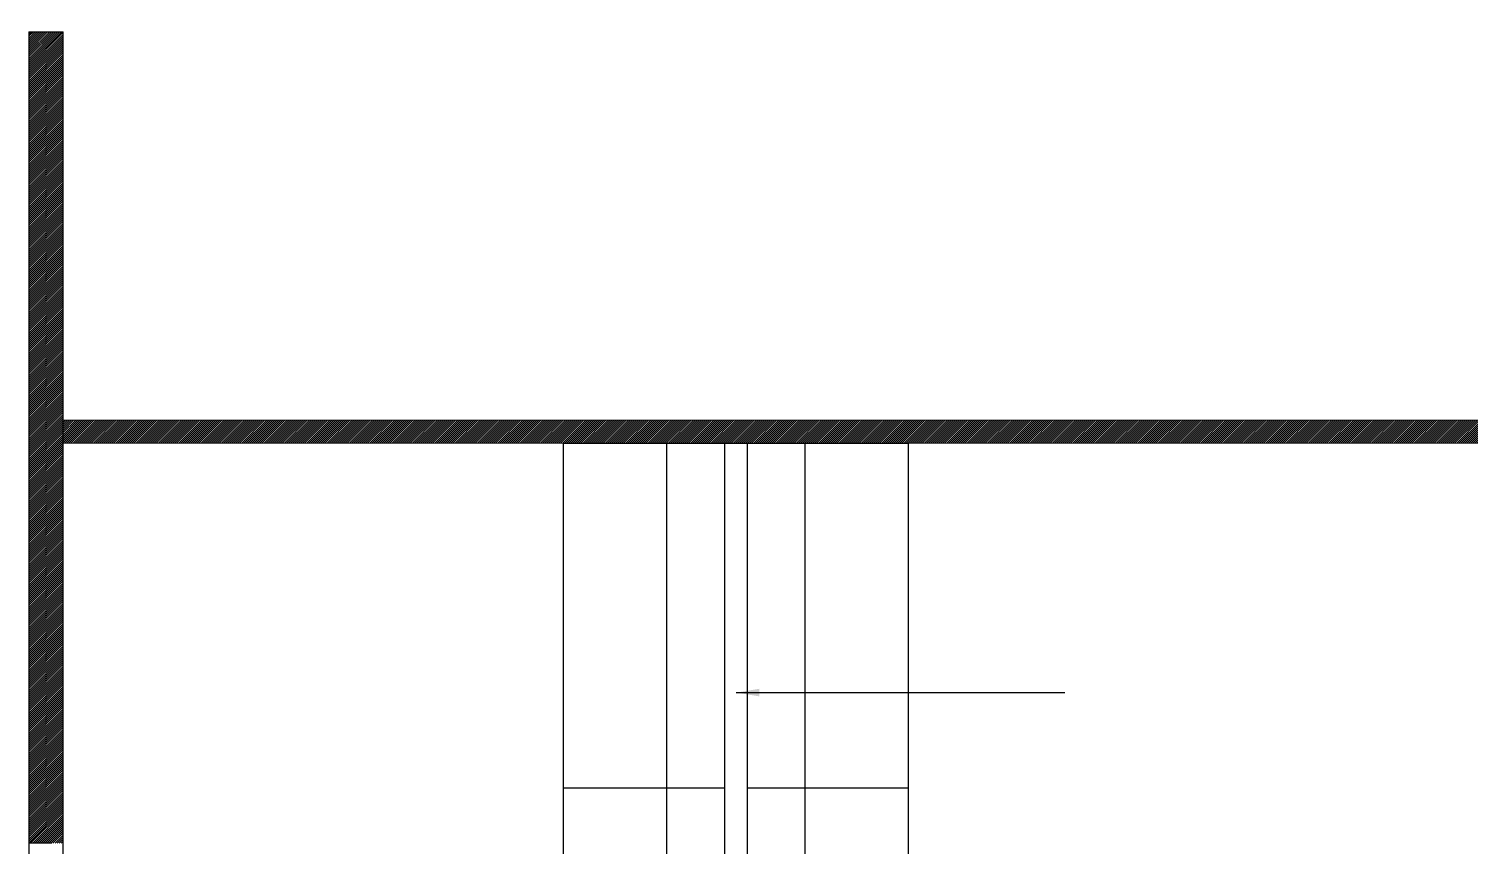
# Model space of a CAD drawing. Header units: millimetres. Extents: x -68474 to 336700, y -113450 to 53663.
# Drawn here: x 230175 to 236445, y -31052 to -27497 of the extents above; entities that cross this region are included whole.
import ezdxf

# ---------------------------------------------------------------- set-up
doc = ezdxf.new("R2010")
doc.units = ezdxf.units.MM
doc.header["$LTSCALE"] = 1000
for name, color, linetype in [('EC-6thFloor-s6148$0$cur3', 3, 'Continuous'), ('EC-6thFloor-s6148$0$FURNITURE', 1, 'Continuous'), ('EC-6thFloor-s6148$0$o-ht', 7, 'Continuous'), ('EC-6thFloor-s6148$0$WALL', 3, 'Continuous')]:
    doc.layers.add(name, color=color, linetype=linetype)
doc.layers.add('EC-6thFloor-s6148$0$EPARTITION', color=1, linetype='Continuous', lineweight=18)
doc.layers.add('EC-6thFloor-s6148$0$EWALL', color=3, linetype='Continuous', lineweight=30)
doc.styles.add('EC-6thFloor-s6148$0$STANDARD', font='SIMPLEX')
doc.dimstyles.new('EC-6thFloor-s6148$0$new', dxfattribs={"dimscale": 50, "dimtxt": 2, "dimasz": 2, "dimexe": 0.5, "dimexo": 2, "dimgap": 1, "dimtad": 1, "dimdec": 0, "dimzin": 0, "dimdsep": 46, "dimtxsty": 'EC-6thFloor-s6148$0$STANDARD', "dimblk": 'EC-6thFloor-s6148$0$_Oblique', "dimcen": 2, "dimdle": 0.5, "dimclrt": 3, "dimadec": 0, "dimazin": 0, "dimtfac": 1, "dimtdec": 0, "dimtofl": 0, "dimtmove": 0, "dimatfit": 0, "dimfxl": 1, "dimtolj": 1, "dimtzin": 0, "dimarcsym": 0})
pattern_1 = [(45, (0, 0), (-4.41941738, 4.41941738), [])]

# ---------------------------------------------------------------- blocks, each defined once
blk = doc.blocks.new('EC-6thFloor-s6148$0$_Oblique')
at = {"color": 0, "linetype": 'ByBlock', "lineweight": -2}
blk.add_line((-0.5, -0.5), (0.5, 0.5), dxfattribs=at)

msp = doc.modelspace()

# ---------------------------------------------------------------- hatches: boundary and pattern name
at = {"layer": 'EC-6thFloor-s6148$0$o-ht'}
h = msp.add_hatch(dxfattribs=at)
h.set_pattern_fill('ANSI31', color=256, scale=50, style=0)
h.set_pattern_definition(pattern_1)
h.paths.add_polyline_path([(230325, -29200), (230325, -29300), (236859.1, -29300), (236959.1, -29200)])
h.paths.add_polyline_path([(239959.1, -29200), (239300, -29200), (239300, -27034.6), (239200, -27134.6), (239200, -29200), (237159.1, -29200), (237059.1, -29300), (239200, -29300), (239200, -29934.6), (239300, -29834.6), (239300, -29300), (239859.1, -29300)])
h.paths.add_polyline_path([(237059.1, -29200), (236959.1, -29200), (236859.1, -29300), (236959.1, -29300)])
h.paths.add_polyline_path([(237159.1, -29200), (237059.1, -29200), (236959.1, -29300), (237059.1, -29300)])
h.paths.add_polyline_path([(239300, -29934.6), (239200, -30034.6), (239200, -30134.6), (239300, -30034.6)])
h.paths.add_polyline_path([(239300, -29934.6), (239300, -29834.6), (239200, -29934.6), (239200, -30034.6)])
h.paths.add_polyline_path([(239300, -30034.6), (239200, -30134.6), (239200, -32934.6), (239300, -32834.6)])
h.paths.add_polyline_path([(239300, -32834.6), (239200, -32934.6), (239200, -33034.6), (239300, -32934.6)])
h.paths.add_polyline_path([(239300, -33034.6), (239300, -32934.6), (239200, -33034.6), (239200, -33134.6)])
h.paths.add_polyline_path([(239300, -33034.6), (239200, -33134.6), (239200, -35934.6), (239300, -35834.6)])
h.paths.add_polyline_path([(239300, -35934.6), (239300, -35834.6), (239200, -35934.6), (239200, -36034.6)])
h.paths.add_polyline_path([(239300, -35934.6), (239200, -36034.6), (239200, -36134.6), (239300, -36034.6)])
h.paths.add_polyline_path([(239300, -36034.6), (239200, -36134.6), (239200, -37434.6), (239300, -37334.6)])
h.paths.add_polyline_path([(239300, -37534.6), (239200, -37634.6), (239200, -39675), (239300, -39675)])
h.paths.add_polyline_path([(239300, -37434.6), (239300, -37334.6), (239200, -37434.6), (239200, -37534.6)])
h.paths.add_polyline_path([(239300, -37434.6), (239200, -37534.6), (239200, -37634.6), (239300, -37534.6)])
h.paths.add_polyline_path([(235325.7, -31587.6), (241665, -31587.6), (241665, -30837.6), (235325.7, -30837.6)], flags=9)
h = msp.add_hatch(dxfattribs=at)
h.set_pattern_fill('ANSI31', color=256, scale=50, style=0)
h.set_pattern_definition(pattern_1)
h.paths.add_polyline_path([(230325, -27510), (230175, -27510), (230175, -31040), (230325, -31040)])

# ---------------------------------------------------------------- linework, layer by layer
at = {"layer": 'DEFPOINTS'}
msp.add_line((230275, -31040), (230175, -31040), dxfattribs=at)
at = {"layer": 'EC-6thFloor-s6148$0$cur3', "color": 7}
for p, q in [((233201, -29300), (233201, -33700)), ((233301, -33800), (233301, -29300)), ((233301, -33700), (233301, -29300))]:
    msp.add_line(p, q, dxfattribs=at)
at = {"layer": 'EC-6thFloor-s6148$0$EPARTITION', "color": 7}
for p, q in [((239200, -29200), (230325, -29200)), ((239200, -29300), (230325, -29300))]:
    msp.add_line(p, q, dxfattribs=at)
at = {"layer": 'EC-6thFloor-s6148$0$EWALL', "color": 7}
for p, q in [((230175, -27510), (230175, -31040)), ((230175, -27510), (230325, -27510)), ((230325, -31040), (230325, -27510))]:
    msp.add_line(p, q, dxfattribs=at)
at = {"layer": 'EC-6thFloor-s6148$0$FURNITURE', "color": 7}
for p, q in [((232501, -33400), (232501, -29300)), ((232501, -29300), (234001, -29300)), ((232951, -33400), (232951, -29300)), ((232951, -29300), (233551, -29300)), ((233551, -29300), (233551, -33400)), ((234001, -29300), (234001, -33400)), ((233201, -30800), (232501, -30800)), ((234001, -30800), (233301, -30800))]:
    msp.add_line(p, q, dxfattribs=at)
at = {"layer": 'EC-6thFloor-s6148$0$WALL', "color": 7}
for p, q in [((230175, -31040), (230175, -32010)), ((230325, -32010), (230325, -31040))]:
    msp.add_line(p, q, dxfattribs=at)

# ---------------------------------------------------------------- leaders
at = {"layer": 'EC-6thFloor-s6148$0$o-ht'}
msp.add_leader([(233252.5, -30384.5), (234682.1, -30384.5)], dimstyle='EC-6thFloor-s6148$0$new', override={"dimgap": 1, "dimtad": 0}, dxfattribs=at)

doc.saveas('drawing.dxf')
